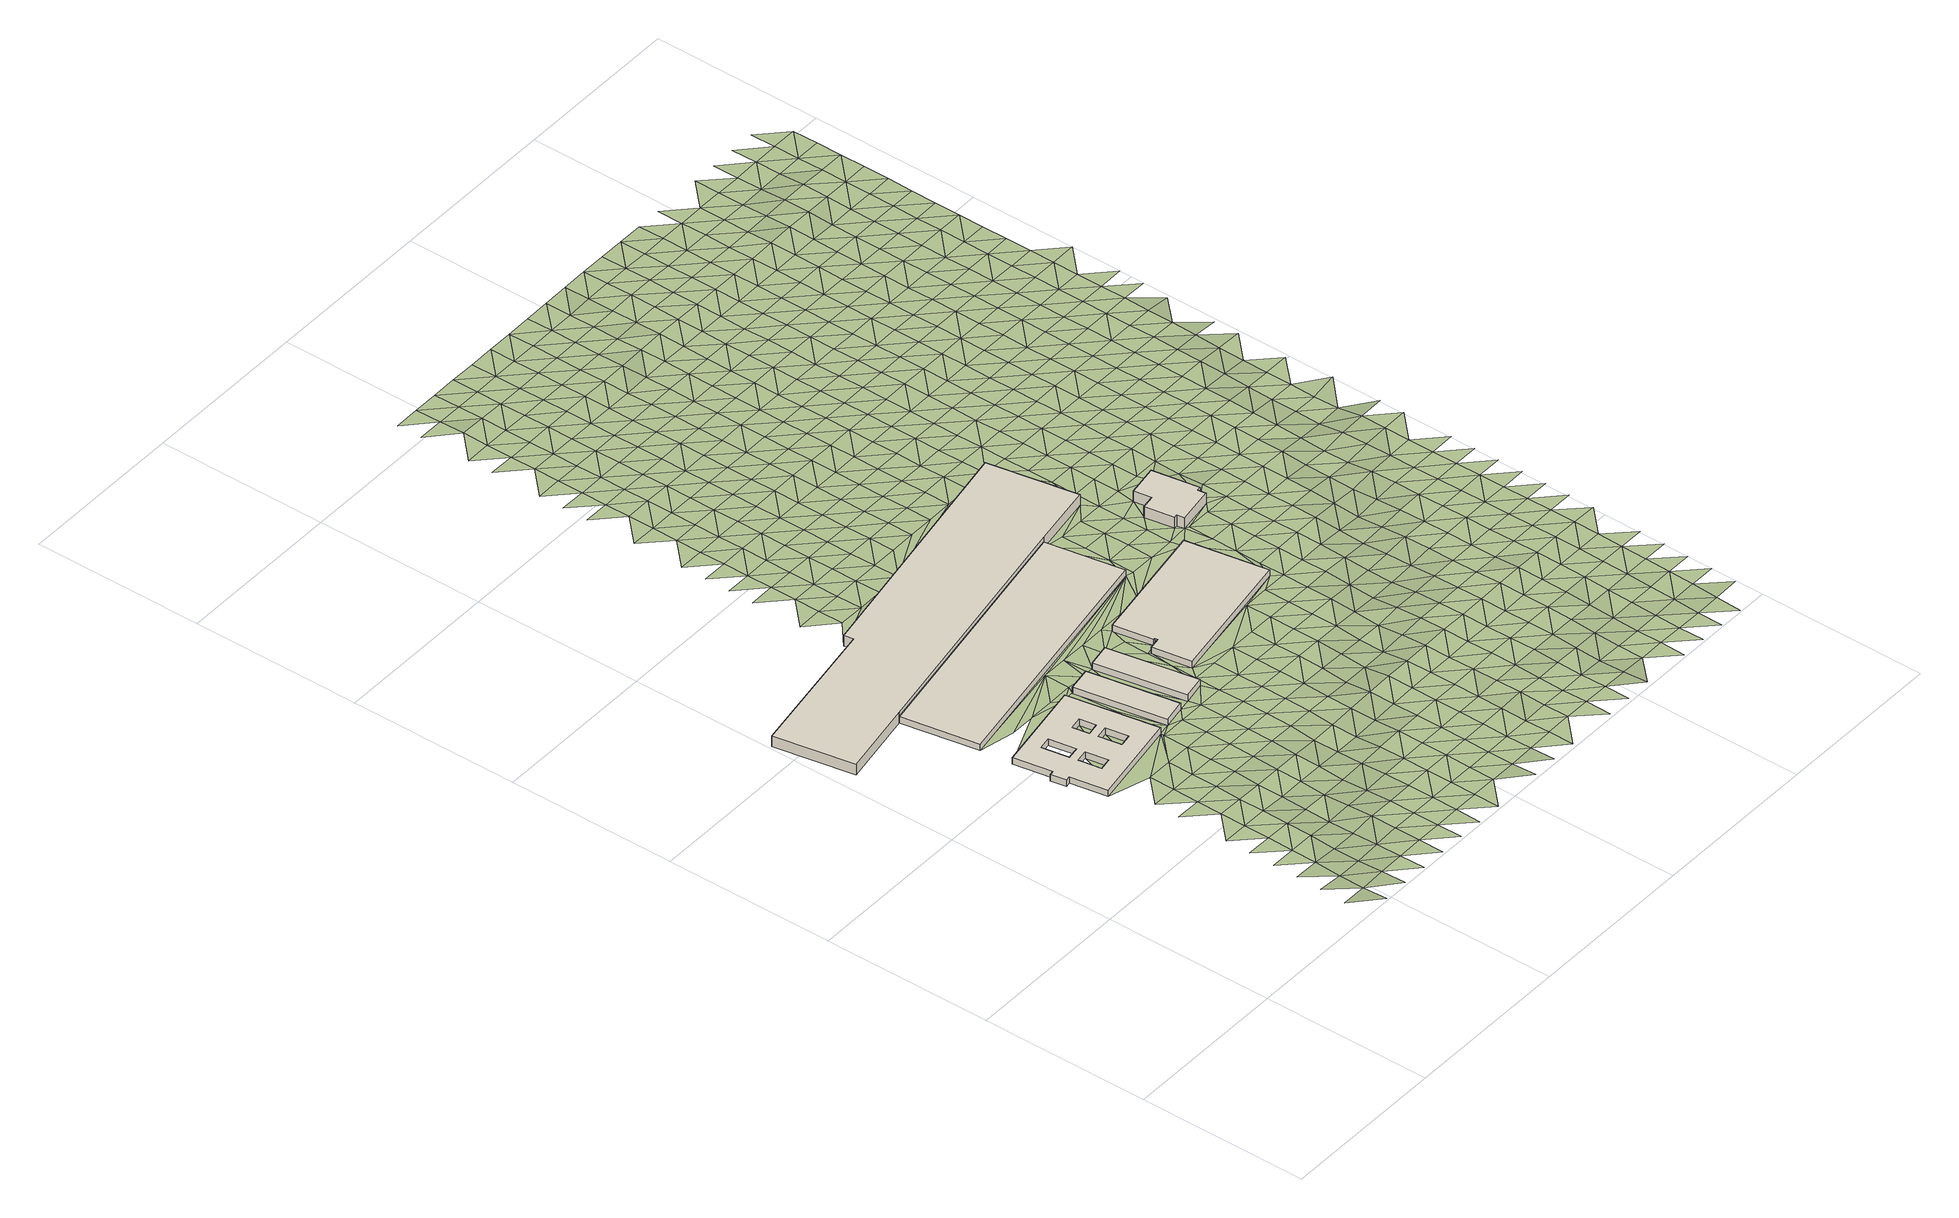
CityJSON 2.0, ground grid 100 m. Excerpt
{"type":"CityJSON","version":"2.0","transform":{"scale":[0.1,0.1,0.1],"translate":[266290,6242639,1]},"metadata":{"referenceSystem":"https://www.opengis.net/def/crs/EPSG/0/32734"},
"CityObjects":{
"building1":{"type":"Building","attributes":{"address":"Western Cape Metrorail - Infrastructure Building Western Cape Metrorail 7295 Cape Town","building":"office","building:levels":1,"building_height":4.1,"plus_code":"4FRW3FCF+946","ground_height":4.23,"roof_height":8.33},"geometry":[{"type":"Solid","lod":"1","boundaries":[[[[0,1,2,3]],[[1,4,5,2]],[[4,6,7,5]],[[6,8,9,7]],[[8,10,11,9]],[[10,12,13,11]],[[12,14,15,13]],[[14,0,3,15]],[[16,17,18,19]],[[17,20,21,18]],[[20,22,23,21]],[[22,16,19,23]],[[24,25,26,27]],[[25,28,29,26]],[[28,30,31,29]],[[30,24,27,31]],[[32,33,34,35]],[[33,36,37,34]],[[36,38,39,37]],[[38,32,35,39]],[[40,41,42,43]],[[41,44,45,42]],[[44,46,47,45]],[[46,40,43,47]],[[3,2,5,7,9,11,13,15],[19,18,21,23],[27,26,29,31],[35,34,37,39],[43,42,45,47]],[[14,12,10,8,6,4,1,0],[22,20,17,16],[30,28,25,24],[38,36,33,32],[46,44,41,40]]]]}]},
"building2":{"type":"Building","attributes":{"building":"office","building:levels":1,"building_height":4.1,"plus_code":"4FRW3FCF+97J","ground_height":4.26,"roof_height":8.36},"geometry":[{"type":"Solid","lod":"1","boundaries":[[[[48,49,50,51]],[[49,52,53,50]],[[52,54,55,53]],[[54,48,51,55]],[[51,50,53,55]],[[54,52,49,48]]]]}]},
"building3":{"type":"Building","attributes":{"building":"industrial","building:levels":1,"building_height":4.1,"plus_code":"4FRW3FCF+J6Q","ground_height":4.34,"roof_height":8.44},"geometry":[{"type":"Solid","lod":"1","boundaries":[[[[56,57,58,59]],[[57,60,61,58]],[[60,62,63,61]],[[62,56,59,63]],[[59,58,61,63]],[[62,60,57,56]]]]}]},
"building4":{"type":"Building","attributes":{"building":"industrial","building:levels":2,"building_height":6.9,"plus_code":"4FRW3FCF+R7P","ground_height":4.28,"roof_height":11.18},"geometry":[{"type":"Solid","lod":"1","boundaries":[[[[56,62,64,65]],[[62,66,67,64]],[[66,68,69,67]],[[68,70,71,69]],[[70,72,73,71]],[[72,74,75,73]],[[74,76,77,75]],[[76,56,65,77]],[[65,64,67,69,71,73,75,77]],[[76,74,72,70,68,66,62,56]]]]}]},
"building5":{"type":"Building","attributes":{"building":"office","building:levels":1,"building_height":4.1,"plus_code":"4FRW3FCF+98X","ground_height":4.14,"roof_height":8.24},"geometry":[{"type":"Solid","lod":"1","boundaries":[[[[78,79,80,81]],[[79,82,83,80]],[[82,84,85,83]],[[84,78,81,85]],[[81,80,83,85]],[[84,82,79,78]]]]}]},
"building6":{"type":"Building","attributes":{"building":"industrial","building:levels":1,"building_height":4.1,"plus_code":"4FRW3FCF+FHH","ground_height":4.14,"roof_height":8.24},"geometry":[{"type":"Solid","lod":"1","boundaries":[[[[86,87,88,89]],[[87,90,91,88]],[[90,92,93,91]],[[92,94,95,93]],[[94,96,97,95]],[[96,98,99,97]],[[98,100,101,99]],[[100,86,89,101]],[[89,88,91,93,95,97,99,101]],[[100,98,96,94,92,90,87,86]]]]}]},
"building7":{"type":"Building","attributes":{"building":"industrial","building:levels":2,"building_height":6.9,"plus_code":"4FRW3FCF+JRW","ground_height":4.37,"roof_height":11.27},"geometry":[{"type":"Solid","lod":"1","boundaries":[[[[102,103,104,105]],[[103,106,107,104]],[[106,108,109,107]],[[108,110,111,109]],[[110,112,113,111]],[[112,114,115,113]],[[114,116,117,115]],[[116,118,119,117]],[[118,120,121,119]],[[120,102,105,121]],[[105,104,107,109,111,113,115,117,119,121]],[[120,118,116,114,112,110,108,106,103,102]]]]}]},
"terrain1":{"type":"TINRelief","geometry":[{"type":"CompositeSurface","lod":"1","boundaries":[[[122,123,124]],[[123,125,126]],[[125,127,128]],[[125,123,129]],[[127,130,131]],[[123,132,129]],[[127,125,133]],[[130,134,135]],[[129,133,125]],[[134,136,137]],[[127,138,130]],[[127,133,139]],[[137,136,140]],[[127,139,138]],[[134,130,141]],[[133,129,142]],[[142,129,143]],[[136,134,141]],[[144,140,145]],[[130,138,141]],[[139,133,146]],[[146,133,142]],[[147,145,148]],[[140,136,149]],[[138,139,150]],[[141,151,136]],[[152,147,148]],[[150,139,146]],[[140,149,145]],[[136,151,149]],[[141,138,153]],[[146,142,154]],[[153,138,150]],[[155,148,145]],[[142,156,154]],[[157,158,159]],[[160,151,141]],[[155,145,149]],[[153,160,141]],[[150,146,161]],[[154,162,146]],[[152,148,163]],[[148,155,164]],[[165,10,152]],[[166,149,151]],[[161,153,150]],[[160,167,151]],[[161,146,162]],[[163,148,164]],[[149,166,155]],[[151,167,166]],[[160,153,168]],[[162,154,169]],[[153,161,170]],[[155,171,164]],[[172,169,154]],[[167,160,168]],[[155,166,171]],[[153,170,168]],[[162,173,161]],[[174,175,176]],[[163,165,152]],[[177,178,179]],[[169,173,162]],[[180,163,164]],[[32,181,36]],[[171,182,164]],[[166,167,183]],[[170,161,184]],[[168,185,167]],[[186,187,188]],[[32,36,33]],[[180,164,182]],[[173,184,161]],[[28,186,188]],[[166,183,171]],[[167,185,183]],[[170,189,168]],[[173,169,190]],[[191,163,180]],[[184,189,170]],[[182,171,192]],[[169,193,190]],[[165,163,191]],[[174,178,177]],[[185,168,194]],[[192,171,183]],[[184,173,195]],[[189,194,168]],[[182,196,180]],[[190,195,173]],[[176,197,174]],[[196,182,192]],[[198,183,185]],[[199,189,184]],[[194,200,185]],[[180,201,191]],[[199,184,195]],[[165,191,52]],[[183,198,192]],[[201,180,196]],[[185,200,198]],[[165,202,176]],[[165,52,202]],[[178,174,197]],[[194,189,203]],[[195,190,204]],[[205,176,202]],[[189,199,206]],[[202,52,205]],[[207,52,191]],[[196,192,208]],[[191,201,207]],[[209,204,190]],[[197,176,210]],[[200,194,203]],[[192,198,208]],[[189,206,203]],[[211,176,205]],[[205,52,211]],[[212,201,196]],[[199,195,213]],[[204,214,195]],[[176,211,210]],[[178,197,210]],[[208,212,196]],[[54,52,207]],[[198,200,215]],[[206,199,213]],[[203,216,200]],[[213,195,214]],[[201,217,207]],[[198,215,208]],[[204,209,218]],[[212,217,201]],[[200,216,215]],[[206,219,203]],[[210,211,220]],[[214,204,218]],[[221,222,223]],[[213,219,206]],[[207,224,54]],[[208,225,212]],[[226,227,221]],[[178,210,220]],[[217,224,207]],[[216,203,228]],[[223,222,229]],[[225,208,215]],[[219,228,203]],[[220,54,230]],[[231,230,54]],[[217,212,232]],[[213,214,233]],[[224,231,54]],[[218,234,214]],[[212,225,232]],[[178,220,235]],[[178,60,179]],[[236,220,230]],[[222,221,227]],[[215,216,237]],[[219,213,233]],[[238,239,229]],[[228,240,216]],[[233,214,234]],[[241,230,231]],[[224,217,242]],[[236,230,241]],[[227,226,243]],[[236,235,220]],[[225,215,237]],[[232,242,217]],[[216,240,237]],[[244,229,222]],[[231,224,82]],[[238,245,246]],[[235,236,241]],[[228,219,247]],[[248,234,218]],[[222,227,244]],[[233,249,219]],[[250,232,225]],[[224,242,251]],[[252,248,218]],[[253,238,229]],[[240,228,247]],[[224,251,82]],[[254,255,245]],[[237,250,225]],[[219,249,247]],[[233,234,256]],[[253,229,244]],[[257,235,241]],[[242,232,258]],[[248,256,234]],[[243,226,259]],[[260,245,238]],[[261,254,262]],[[250,258,232]],[[263,237,240]],[[264,249,233]],[[253,260,238]],[[247,265,240]],[[82,251,266]],[[257,241,267]],[[244,227,268]],[[269,251,242]],[[261,262,270]],[[256,264,233]],[[237,263,250]],[[258,269,242]],[[263,240,265]],[[82,266,271]],[[267,82,271]],[[254,245,272]],[[268,253,244]],[[247,249,273]],[[260,274,245]],[[268,227,243]],[[275,266,251]],[[256,248,276]],[[264,273,249]],[[262,254,272]],[[258,250,277]],[[266,96,271]],[[270,278,279]],[[272,245,274]],[[269,275,251]],[[248,280,276]],[[281,267,271]],[[282,265,247]],[[250,263,277]],[[260,253,283]],[[264,256,284]],[[285,279,278]],[[253,268,286]],[[273,282,247]],[[96,287,271]],[[257,267,288]],[[96,266,289]],[[287,281,271]],[[267,281,290]],[[262,291,270]],[[269,258,292]],[[178,235,60]],[[275,289,266]],[[276,284,256]],[[274,260,283]],[[272,291,262]],[[253,286,283]],[[277,292,258]],[[243,259,268]],[[263,265,293]],[[294,273,264]],[[267,290,295]],[[282,296,265]],[[287,297,281]],[[278,270,298]],[[299,275,269]],[[300,285,301]],[[288,267,295]],[[281,297,290]],[[294,264,284]],[[263,293,277]],[[291,298,270]],[[299,269,292]],[[265,296,293]],[[287,302,297]],[[272,274,303]],[[286,268,304]],[[283,305,274]],[[295,290,297]],[[297,302,306]],[[282,273,307]],[[284,276,308]],[[301,309,310]],[[311,96,289]],[[304,268,259]],[[273,294,312]],[[235,257,60]],[[285,278,313]],[[291,272,303]],[[289,275,311]],[[292,277,314]],[[298,315,278]],[[303,274,305]],[[275,299,316]],[[317,308,276]],[[286,318,283]],[[296,282,307]],[[293,314,277]],[[273,312,307]],[[285,313,301]],[[319,309,320]],[[313,278,315]],[[318,286,304]],[[275,316,311]],[[294,284,321]],[[295,322,288]],[[308,323,284]],[[298,291,324]],[[305,283,325]],[[299,292,326]],[[319,320,327]],[[303,328,291]],[[314,329,292]],[[309,301,330]],[[331,293,296]],[[312,294,321]],[[325,283,318]],[[307,332,296]],[[321,284,323]],[[315,298,324]],[[333,304,259]],[[316,299,326]],[[330,301,313]],[[291,328,324]],[[326,292,329]],[[288,60,257]],[[305,334,303]],[[308,317,335]],[[296,332,331]],[[259,226,336]],[[309,337,320]],[[314,293,338]],[[312,339,307]],[[340,327,341]],[[334,305,325]],[[318,304,342]],[[316,343,311]],[[323,308,335]],[[337,309,330]],[[321,339,312]],[[344,313,315]],[[328,303,345]],[[346,322,295]],[[329,314,338]],[[96,311,347]],[[324,348,315]],[[326,343,316]],[[293,331,338]],[[320,349,327]],[[318,342,325]],[[332,307,350]],[[341,351,352]],[[345,303,334]],[[304,333,342]],[[313,344,330]],[[349,320,337]],[[344,315,348]],[[339,350,307]],[[259,353,333]],[[328,354,324]],[[321,323,355]],[[60,288,322]],[[356,352,351]],[[343,357,311]],[[335,358,323]],[[327,359,341]],[[334,325,360]],[[326,329,361]],[[345,354,328]],[[338,362,329]],[[330,363,337]],[[364,331,332]],[[339,321,355]],[[349,359,327]],[[325,342,360]],[[350,365,332]],[[355,323,358]],[[348,324,366]],[[343,326,361]],[[330,344,363]],[[361,329,362]],[[351,341,367]],[[345,334,368]],[[331,364,338]],[[369,356,370]],[[354,366,324]],[[332,365,364]],[[333,353,342]],[[359,367,341]],[[360,368,334]],[[347,311,357]],[[349,337,371]],[[348,372,344]],[[350,339,373]],[[374,358,335]],[[363,375,337]],[[353,259,376]],[[355,377,339]],[[346,60,322]],[[357,343,378]],[[379,362,338]],[[380,381,370]],[[366,372,348]],[[361,382,343]],[[374,335,383]],[[356,351,384]],[[359,349,371]],[[354,345,385]],[[342,386,360]],[[365,350,373]],[[367,387,351]],[[371,337,375]],[[345,368,388]],[[364,379,338]],[[339,377,373]],[[344,389,363]],[[358,390,355]],[[386,342,353]],[[343,382,378]],[[356,384,370]],[[354,385,366]],[[362,391,361]],[[384,351,387]],[[372,389,344]],[[345,388,385]],[[374,390,358]],[[347,392,96]],[[368,360,393]],[[394,346,295]],[[379,391,362]],[[367,359,395]],[[375,363,396]],[[364,365,397]],[[398,377,355]],[[371,399,359]],[[393,360,386]],[[347,357,378]],[[373,400,365]],[[401,380,370]],[[372,366,402]],[[259,403,376]],[[404,382,361]],[[389,396,363]],[[390,398,355]],[[387,367,395]],[[368,405,388]],[[397,379,364]],[[401,370,384]],[[359,399,395]],[[366,385,402]],[[391,404,361]],[[365,400,397]],[[406,60,346]],[[375,407,371]],[[353,376,386]],[[373,377,408]],[[368,393,405]],[[389,372,409]],[[378,382,410]],[[390,374,411]],[[396,407,375]],[[398,408,377]],[[380,401,412]],[[402,409,372]],[[404,410,382]],[[374,413,411]],[[414,384,387]],[[399,371,415]],[[388,416,385]],[[393,386,417]],[[391,379,418]],[[419,400,373]],[[395,420,387]],[[405,421,388]],[[379,397,422]],[[423,406,346]],[[424,347,378]],[[398,390,425]],[[407,415,371]],[[376,417,386]],[[408,419,373]],[[259,426,403]],[[406,427,60]],[[384,414,401]],[[396,389,428]],[[385,416,402]],[[404,391,418]],[[60,427,429]],[[414,387,420]],[[389,409,430]],[[388,421,416]],[[410,424,378]],[[379,422,418]],[[411,425,390]],[[399,431,395]],[[405,393,432]],[[396,428,407]],[[397,400,433]],[[434,408,398]],[[415,431,399]],[[389,430,428]],[[417,432,393]],[[419,435,400]],[[401,436,412]],[[409,402,437]],[[427,438,429]],[[424,439,347]],[[434,398,425]],[[420,395,440]],[[441,421,405]],[[427,406,423]],[[410,404,442]],[[422,397,433]],[[401,414,436]],[[437,402,416]],[[418,443,404]],[[400,435,433]],[[415,407,444]],[[403,417,376]],[[429,438,445]],[[431,440,395]],[[346,394,423]],[[432,441,405]],[[430,409,446]],[[410,442,424]],[[419,408,447]],[[448,425,411]],[[407,428,444]],[[404,443,442]],[[408,434,449]],[[259,336,426]],[[420,450,414]],[[347,439,392]],[[422,451,418]],[[436,452,412]],[[446,409,437]],[[453,448,411]],[[431,415,454]],[[416,421,455]],[[417,456,432]],[[438,427,457]],[[435,419,447]],[[420,440,450]],[[441,458,421]],[[423,459,427]],[[433,451,422]],[[408,449,447]],[[430,460,428]],[[439,424,461]],[[444,454,415]],[[456,417,403]],[[414,462,436]],[[416,455,437]],[[445,438,457]],[[443,418,463]],[[434,425,464]],[[460,430,446]],[[421,458,455]],[[427,459,457]],[[424,442,461]],[[448,465,425]],[[441,432,466]],[[462,414,450]],[[451,463,418]],[[440,431,467]],[[428,468,444]],[[469,433,435]],[[449,434,464]],[[429,445,470]],[[431,454,471]],[[432,456,466]],[[447,472,435]],[[464,425,465]],[[452,436,473]],[[446,437,474]],[[468,428,460]],[[475,439,461]],[[439,475,392]],[[440,467,450]],[[458,441,476]],[[477,459,423]],[[478,442,443]],[[433,469,451]],[[448,453,479]],[[473,436,462]],[[431,471,467]],[[437,455,474]],[[457,480,445]],[[463,481,443]],[[435,472,469]],[[454,444,482]],[[449,483,447]],[[466,476,441]],[[456,403,484]],[[442,478,461]],[[465,448,479]],[[477,423,394]],[[482,444,468]],[[443,481,478]],[[464,483,449]],[[462,450,485]],[[486,460,446]],[[457,459,487]],[[463,451,488]],[[489,452,473]],[[474,490,446]],[[454,491,471]],[[392,475,492]],[[455,458,493]],[[456,484,466]],[[472,447,494]],[[470,445,480]],[[450,467,485]],[[458,476,495]],[[403,426,484]],[[477,487,459]],[[451,469,488]],[[460,486,468]],[[475,461,496]],[[454,482,491]],[[486,446,490]],[[483,494,447]],[[392,497,394]],[[473,462,498]],[[392,492,497]],[[455,493,474]],[[499,480,457]],[[481,463,500]],[[464,465,501]],[[458,495,493]],[[496,461,478]],[[479,502,465]],[[476,466,503]],[[485,498,462]],[[487,499,457]],[[488,500,463]],[[471,504,467]],[[482,468,505]],[[469,472,506]],[[483,464,501]],[[491,507,471]],[[503,466,484]],[[494,508,472]],[[501,465,502]],[[477,394,509]],[[490,474,510]],[[492,475,511]],[[512,478,481]],[[477,513,487]],[[514,394,497]],[[486,505,468]],[[475,496,515]],[[516,489,473]],[[467,504,485]],[[495,476,517]],[[469,506,488]],[[473,498,518]],[[471,507,504]],[[510,474,493]],[[499,519,480]],[[481,500,512]],[[472,508,506]],[[480,519,470]],[[509,394,514]],[[491,482,520]],[[511,497,492]],[[509,513,477]],[[484,426,336]],[[517,476,503]],[[475,515,511]],[[499,487,521]],[[490,522,486]],[[494,483,523]],[[524,502,479]],[[473,518,516]],[[505,520,482]],[[513,521,487]],[[501,525,483]],[[498,485,526]],[[496,478,527]],[[500,488,528]],[[522,490,510]],[[478,512,529]],[[530,524,479]],[[531,507,491]],[[493,495,532]],[[503,484,533]],[[508,494,523]],[[534,513,509]],[[514,535,509]],[[526,485,504]],[[495,517,536]],[[528,488,506]],[[483,525,523]],[[486,537,505]],[[514,497,538]],[[527,515,496]],[[501,502,539]],[[519,540,470]],[[520,531,491]],[[497,511,541]],[[478,529,527]],[[484,336,533]],[[518,498,542]],[[519,499,102]],[[493,532,510]],[[521,102,499]],[[500,543,512]],[[486,522,537]],[[495,536,532]],[[524,539,502]],[[336,470,544]],[[535,514,538]],[[544,470,540]],[[542,498,526]],[[497,541,538]],[[543,500,528]],[[504,507,545]],[[546,520,505]],[[517,503,547]],[[548,506,508]],[[549,525,501]],[[531,550,507]],[[533,551,503]],[[523,552,508]],[[102,521,103]],[[522,510,553]],[[511,515,554]],[[529,512,555]],[[546,505,537]],[[515,527,556]],[[539,549,501]],[[509,535,557]],[[516,518,558]],[[504,545,526]],[[547,536,517]],[[519,559,540]],[[506,548,528]],[[518,542,560]],[[519,102,561]],[[507,550,545]],[[510,532,553]],[[503,551,547]],[[555,512,543]],[[508,552,548]],[[544,562,336]],[[541,511,554]],[[523,525,563]],[[538,564,535]],[[554,515,556]],[[531,520,565]],[[522,566,537]],[[529,567,527]],[[539,524,568]],[[569,533,336]],[[518,560,558]],[[520,546,570]],[[519,561,559]],[[549,563,525]],[[571,336,562]],[[542,526,572]],[[573,532,536]],[[544,540,574]],[[543,528,575]],[[566,522,553]],[[567,529,555]],[[524,576,568]],[[557,535,564]],[[550,531,565]],[[569,551,533]],[[577,538,541]],[[578,552,523]],[[526,545,572]],[[520,570,565]],[[536,547,573]],[[528,548,575]],[[571,569,336]],[[562,544,574]],[[579,556,527]],[[549,539,580]],[[540,559,574]],[[577,541,554]],[[563,578,523]],[[542,581,560]],[[546,537,582]],[[532,583,553]],[[555,543,584]],[[566,585,537]],[[527,567,579]],[[568,580,539]],[[120,561,102]],[[547,551,586]],[[564,538,587]],[[581,542,572]],[[583,532,573]],[[575,584,543]],[[550,588,545]],[[570,546,582]],[[562,589,571]],[[548,552,590]],[[565,591,550]],[[582,537,585]],[[586,551,569]],[[587,538,577]],[[578,592,552]],[[558,560,593]],[[594,566,553]],[[595,554,556]],[[549,596,563]],[[589,562,574]],[[556,579,597]],[[549,580,598]],[[545,588,572]],[[547,599,573]],[[561,600,559]],[[567,555,601]],[[548,590,575]],[[581,593,560]],[[550,591,588]],[[594,553,583]],[[602,557,564]],[[555,584,603]],[[552,592,590]],[[604,605,557]],[[570,606,565]],[[607,569,571]],[[554,595,577]],[[120,608,561]],[[599,547,586]],[[602,564,587]],[[595,556,597]],[[549,598,596]],[[585,566,609]],[[559,600,574]],[[567,601,579]],[[578,563,610]],[[580,568,611]],[[582,606,570]],[[571,589,607]],[[561,608,600]],[[557,602,604]],[[555,603,601]],[[612,581,572]],[[613,583,573]],[[584,575,614]],[[593,615,558]],[[566,594,609]],[[611,568,616]],[[591,565,617]],[[587,577,618]],[[592,578,610]],[[612,572,588]],[[613,573,599]],[[614,575,590]],[[563,596,610]],[[586,569,619]],[[620,589,574]],[[579,621,597]],[[580,622,598]],[[606,617,565]],[[569,607,623]],[[577,595,618]],[[602,624,604]],[[604,625,120]],[[593,581,626]],[[582,585,627]],[[628,594,583]],[[584,629,603]],[[609,630,585]],[[620,574,600]],[[579,601,621]],[[622,580,611]],[[599,586,619]],[[602,587,631]],[[581,612,626]],[[613,628,583]],[[569,623,619]],[[624,625,604]],[[629,584,614]],[[608,120,632]],[[588,591,633]],[[606,582,627]],[[634,590,592]],[[596,598,635]],[[617,636,591]],[[627,585,630]],[[618,631,587]],[[610,637,592]],[[609,594,638]],[[607,589,639]],[[595,597,640]],[[603,641,601]],[[589,620,642]],[[621,643,597]],[[635,598,622]],[[644,615,593]],[[588,633,612]],[[599,645,613]],[[646,600,608]],[[624,602,647]],[[590,634,614]],[[632,120,625]],[[626,648,593]],[[591,636,633]],[[638,594,628]],[[641,603,629]],[[592,637,634]],[[623,607,639]],[[595,640,618]],[[610,596,649]],[[645,599,619]],[[639,589,642]],[[647,602,631]],[[640,597,643]],[[617,606,650]],[[651,630,609]],[[600,646,620]],[[601,652,621]],[[611,653,622]],[[593,648,644]],[[627,654,606]],[[608,632,646]],[[649,596,635]],[[626,612,655]],[[625,624,656]],[[614,657,629]],[[651,609,638]],[[641,652,601]],[[611,658,653]],[[636,617,650]],[[628,613,659]],[[623,660,619]],[[631,618,661]],[[662,637,610]],[[655,612,633]],[[606,654,650]],[[645,663,613]],[[624,647,656]],[[614,634,657]],[[627,630,664]],[[620,665,642]],[[643,621,666]],[[660,623,639]],[[640,661,618]],[[649,662,610]],[[667,648,626]],[[628,659,638]],[[625,668,632]],[[635,622,669]],[[664,630,651]],[[613,663,659]],[[620,646,665]],[[652,666,621]],[[653,670,622]],[[671,645,619]],[[641,629,672]],[[655,667,626]],[[668,625,656]],[[657,673,629]],[[636,674,633]],[[675,654,627]],[[639,642,676]],[[647,631,677]],[[634,637,678]],[[669,649,635]],[[650,679,636]],[[671,619,660]],[[661,680,631]],[[662,681,637]],[[669,622,670]],[[651,638,682]],[[683,640,643]],[[652,641,672]],[[675,627,664]],[[665,676,642]],[[666,684,643]],[[672,629,673]],[[644,648,685]],[[674,655,633]],[[663,645,686]],[[687,646,632]],[[647,677,656]],[[634,678,657]],[[667,688,648]],[[636,679,674]],[[638,659,682]],[[668,689,632]],[[677,631,680]],[[637,681,678]],[[650,654,690]],[[691,660,639]],[[645,671,686]],[[683,643,684]],[[664,651,692]],[[646,687,665]],[[661,640,693]],[[662,649,694]],[[670,653,695]],[[648,688,685]],[[690,654,675]],[[639,676,691]],[[632,689,687]],[[649,669,696]],[[697,668,656]],[[666,652,698]],[[673,657,699]],[[682,692,651]],[[672,700,652]],[[667,655,701]],[[702,679,650]],[[663,703,659]],[[704,671,660]],[[680,661,693]],[[681,662,694]],[[655,674,705]],[[686,706,663]],[[697,656,677]],[[640,683,693]],[[699,657,678]],[[649,696,694]],[[676,665,707]],[[684,666,698]],[[670,708,669]],[[702,650,690]],[[691,704,660]],[[652,700,698]],[[688,667,701]],[[675,664,709]],[[659,703,682]],[[689,668,710]],[[673,711,672]],[[655,705,701]],[[664,692,712]],[[663,706,703]],[[707,665,687]],[[686,671,713]],[[668,697,710]],[[711,673,699]],[[679,714,674]],[[675,709,690]],[[676,715,691]],[[677,680,716]],[[717,678,681]],[[696,669,718]],[[719,679,702]],[[664,712,709]],[[704,713,671]],[[693,720,680]],[[694,721,681]],[[692,682,722]],[[689,723,687]],[[724,683,684]],[[700,672,725]],[[676,707,715]],[[698,726,684]],[[685,688,727]],[[705,674,714]],[[728,706,686]],[[697,677,716]],[[678,717,699]],[[701,729,688]],[[679,719,714]],[[722,682,703]],[[689,710,723]],[[716,680,720]],[[725,672,711]],[[681,721,717]],[[702,690,730]],[[683,724,693]],[[696,731,694]],[[713,728,686]],[[724,684,726]],[[712,692,732]],[[704,691,733]],[[687,734,707]],[[700,735,698]],[[688,729,727]],[[690,709,730]],[[715,736,691]],[[705,737,701]],[[711,699,738]],[[732,692,722]],[[687,723,734]],[[735,700,725]],[[719,702,739]],[[703,706,740]],[[704,733,713]],[[741,710,697]],[[742,720,693]],[[721,694,743]],[[714,737,705]],[[728,744,706]],[[691,736,733]],[[716,745,697]],[[699,717,738]],[[712,746,709]],[[715,707,747]],[[726,698,748]],[[730,739,702]],[[724,742,693]],[[729,701,749]],[[703,740,722]],[[725,711,750]],[[746,712,732]],[[706,744,740]],[[747,707,734]],[[697,745,741]],[[748,698,735]],[[728,713,751]],[[723,710,752]],[[720,753,716]],[[737,749,701]],[[738,750,711]],[[714,719,754]],[[709,755,730]],[[756,736,715]],[[726,757,724]],[[717,721,758]],[[719,739,759]],[[713,733,751]],[[742,753,720]],[[729,760,727]],[[732,722,761]],[[734,723,752]],[[755,709,746]],[[747,756,715]],[[752,710,741]],[[757,726,748]],[[714,754,737]],[[744,728,762]],[[763,745,716]],[[735,725,764]],[[717,758,738]],[[749,760,729]],[[719,759,754]],[[722,740,761]],[[725,750,765]],[[739,730,766]],[[767,742,724]],[[751,762,728]],[[753,763,716]],[[733,736,768]],[[734,769,747]],[[735,764,748]],[[766,730,755]],[[756,770,736]],[[767,724,757]],[[725,765,764]],[[749,737,771]],[[746,732,772]],[[741,745,773]],[[750,738,774]],[[760,775,727]],[[761,776,732]],[[769,734,752]],[[739,777,759]],[[778,740,744]],[[733,768,751]],[[742,779,753]],[[737,754,771]],[[744,762,780]],[[736,770,768]],[[763,773,745]],[[755,746,772]],[[756,747,781]],[[757,748,782]],[[739,766,777]],[[772,732,776]],[[742,767,779]],[[760,749,783]],[[740,778,761]],[[741,784,752]],[[765,750,785]],[[744,780,778]],[[747,769,781]],[[748,764,782]],[[762,751,786]],[[763,753,787]],[[771,783,749]],[[773,784,741]],[[759,788,754]],[[755,789,766]],[[770,756,790]],[[767,757,791]],[[777,792,759]],[[786,751,768]],[[753,779,787]],[[776,761,793]],[[794,769,752]],[[765,795,764]],[[772,789,755]],[[781,790,756]],[[782,791,757]],[[775,760,796]],[[754,788,771]],[[780,762,797]],[[773,763,798]],[[760,783,799]],[[759,792,788]],[[793,761,778]],[[784,794,752]],[[777,766,800]],[[801,768,770]],[[797,762,786]],[[787,798,763]],[[776,802,772]],[[781,769,803]],[[767,804,779]],[[764,805,782]],[[760,799,796]],[[800,766,789]],[[770,790,801]],[[767,791,806]],[[783,771,807]],[[780,808,778]],[[802,776,793]],[[794,803,769]],[[809,792,777]],[[786,768,810]],[[773,811,784]],[[779,804,787]],[[807,771,788]],[[808,780,797]],[[773,798,812]],[[767,806,804]],[[789,772,813]],[[814,790,781]],[[791,782,815]],[[800,809,777]],[[801,810,768]],[[799,783,816]],[[813,772,802]],[[803,814,781]],[[773,812,811]],[[793,778,817]],[[797,786,818]],[[794,784,819]],[[798,787,820]],[[816,783,807]],[[778,808,821]],[[788,792,822]],[[800,789,823]],[[801,790,824]],[[791,825,806]],[[809,826,792]],[[786,810,818]],[[820,787,804]],[[799,827,796]],[[802,793,817]],[[803,794,819]],[[823,789,813]],[[778,821,817]],[[814,824,790]],[[784,811,819]],[[788,822,807]],[[812,798,828]],[[827,799,816]],[[792,826,822]],[[808,797,829]],[[830,810,801]],[[818,831,797]],[[828,798,820]],[[809,800,832]],[[802,833,813]],[[804,806,834]],[[800,823,835]],[[824,830,801]],[[816,807,836]],[[821,808,829]],[[814,803,837]],[[811,812,838]],[[827,839,796]],[[833,802,817]],[[829,797,831]],[[819,840,803]],[[826,809,832]],[[818,810,841]],[[804,834,820]],[[807,822,836]],[[800,835,832]],[[838,812,828]],[[814,837,824]],[[830,841,810]],[[803,840,837]],[[823,813,842]],[[821,843,817]],[[819,811,844]],[[833,845,813]],[[846,827,816]],[[847,831,818]],[[828,820,848]],[[836,849,816]],[[843,821,829]],[[844,811,838]],[[826,850,822]],[[835,823,842]],[[830,824,851]],[[832,852,826]],[[813,845,842]],[[841,847,818]],[[827,846,839]],[[853,833,817]],[[854,840,819]],[[846,816,849]],[[824,837,851]],[[822,850,836]],[[829,831,855]],[[826,852,850]],[[853,817,843]],[[844,854,819]],[[835,856,832]],[[841,830,857]],[[838,828,858]],[[847,855,831]],[[845,833,859]],[[842,856,835]],[[851,857,830]],[[849,836,860]],[[861,843,829]],[[840,862,837]],[[858,844,838]],[[833,853,859]],[[854,863,840]],[[852,832,864]],[[860,836,850]],[[855,861,829]],[[847,841,865]],[[837,862,851]],[[856,864,832]],[[841,857,866]],[[840,863,862]],[[849,867,846]],[[842,845,868]],[[869,853,843]],[[859,870,845]],[[847,865,855]],[[854,844,871]],[[867,849,860]],[[861,869,843]],[[841,866,865]],[[850,852,872]],[[856,842,868]],[[857,851,873]],[[864,874,852]],[[845,870,868]],[[846,875,876]],[[859,853,877]],[[863,854,871]],[[873,851,862]],[[850,872,860]],[[861,855,878]],[[875,846,867]],[[852,874,872]],[[869,877,853]],[[866,857,879]],[[855,865,878]],[[864,856,880]],[[881,870,859]],[[868,882,856]],[[879,857,873]],[[867,860,883]],[[869,861,884]],[[862,863,885]],[[877,881,859]],[[874,864,880]],[[866,886,865]],[[860,872,883]],[[856,882,880]],[[878,884,861]],[[868,870,887]],[[862,885,873]],[[886,866,879]],[[875,867,888]],[[889,877,869]],[[881,887,870]],[[865,890,878]],[[883,888,867]],[[889,869,884]],[[874,891,872]],[[892,882,868]],[[879,873,893]],[[880,894,874]],[[886,890,865]],[[887,892,868]],[[872,891,883]],[[881,877,895]],[[884,878,896]],[[875,888,897]],[[874,894,891]],[[877,889,898]],[[880,882,899]],[[890,896,878]],[[887,881,895]],[[900,886,879]],[[875,897,901]],[[892,899,882]],[[877,898,895]],[[888,883,902]],[[903,894,880]],[[889,884,904]],[[886,900,890]],[[902,883,891]],[[896,905,884]],[[899,903,880]],[[888,906,897]],[[892,887,907]],[[898,889,904]],[[895,908,887]],[[905,904,884]],[[896,890,909]],[[906,888,902]],[[891,894,910]],[[892,907,899]],[[903,911,894]],[[887,908,907]],[[897,912,901]],[[898,913,895]],[[891,910,902]],[[905,896,914]],[[912,897,906]],[[894,911,910]],[[904,913,898]],[[903,899,915]],[[908,895,916]],[[899,907,915]],[[902,917,906]],[[913,916,895]],[[911,903,918]],[[919,904,905]],[[902,910,917]],[[915,918,903]],[[920,907,908]],[[904,919,913]],[[916,921,908]],[[912,906,922]],[[917,923,906]],[[924,910,911]],[[907,920,915]],[[911,918,925]],[[908,921,920]],[[926,912,922]],[[922,906,923]],[[910,924,917]],[[911,925,924]],[[918,915,927]],[[927,915,920]],[[923,917,928]],[[918,929,925]],[[928,917,924]],[[918,927,929]],[[923,930,922]],[[924,925,931]],[[930,923,928]],[[931,925,929]],[[932,922,933]],[[933,922,930]],[[928,924,934]],[[924,931,935]],[[930,928,934]],[[924,935,934]],[[936,933,930]],[[934,937,930]],[[933,936,938]],[[930,937,936]]]}]}
},
"vertices":[
[633,2112,32],[673,1886,32],[673,1886,73],[633,2112,73],[647,1882,32],[647,1882,73],[664,1791,32],[664,1791,73],[691,1796,32],[691,1796,73],[729,1578,32],[729,1578,73],[1274,1674,32],[1274,1674,73],[1179,2208,32],[1179,2208,73],[857,2060,32],[885,1902,32],[885,1902,73],[857,2060,73],[812,1890,32],[812,1890,73],[785,2048,32],[785,2048,73],[1003,2022,32],[1074,2035,32],[1074,2035,73],[1003,2022,73],[1091,1939,32],[1091,1939,73],[1020,1926,32],[1020,1926,73],[1101,1890,32],[1124,1758,32],[1124,1758,73],[1101,1890,73],[1052,1745,32],[1052,1745,73],[1029,1877,32],[1029,1877,73],[822,1841,32],[893,1853,32],[893,1853,73],[822,1841,73],[916,1723,32],[916,1723,73],[844,1710,32],[844,1710,73],
[1389,2239,33],[1250,2215,33],[1250,2215,74],[1389,2239,74],[1345,1687,33],[1345,1687,74],[1484,1712,33],[1484,1712,74],
[536,2751,33],[615,2301,33],[615,2301,74],[536,2751,74],[2131,2569,33],[2131,2569,74],[2051,3024,33],[2051,3024,74],
[2051,3024,102],[536,2751,102],[2425,3087,33],[2425,3087,102],[2329,3614,33],[2329,3614,102],[834,3339,33],[834,3339,102],[844,3283,33],[844,3283,102],[0,3139,33],[0,3139,102],[84,2671,33],[84,2671,102],
[1459,2254,31],[1557,1726,31],[1557,1726,72],[1459,2254,72],[1692,1751,31],[1692,1751,72],[1594,2279,31],[1594,2279,72],
[1754,2358,31],[1794,2125,31],[1794,2125,72],[1754,2358,72],[1801,2126,31],[1801,2126,72],[1804,2109,31],[1804,2109,72],[1738,2098,31],[1738,2098,72],[1777,1868,31],[1777,1868,72],[2576,2005,31],[2576,2005,72],[2493,2484,31],[2493,2484,72],
[2610,2896,34],[2627,2792,34],[2627,2792,103],[2610,2896,103],[2546,2779,34],[2546,2779,103],[2575,2606,34],[2575,2606,103],[2595,2609,34],[2595,2609,103],[2603,2564,34],[2603,2564,103],[2821,2600,34],[2821,2600,103],[2813,2647,34],[2813,2647,103],[2838,2651,34],[2838,2651,103],[2792,2926,34],[2792,2926,103],
[973,5,20],[973,155,11],[823,155,14],[973,305,12],[823,305,23],[973,455,22],[823,455,26],[1123,155,21],[973,605,25],[823,605,25],[1123,5,26],[1123,305,13],[973,755,26],[823,755,28],[973,905,28],[823,905,29],[1123,605,21],[1123,455,11],[973,1055,28],[1123,755,22],[1273,155,24],[1273,5,26],[823,1205,31],[973,1205,30],[1273,305,21],[823,1355,35],[973,1355,33],[1123,1055,26],[1273,455,15],[1123,905,26],[973,1505,33],[1273,605,12],[1424,155,28],[1123,1205,30],[1424,5,28],[893,1853,33],[844,1710,33],[916,1723,33],[1273,755,15],[1424,455,28],[1424,305,28],[1123,1505,33],[1123,1355,32],[1274,1674,33],[1273,1055,20],[1273,905,20],[1424,755,10],[1574,155,28],[1424,605,20],[1273,1205,30],[1574,5,28],[1574,305,28],[973,2255,34],[633,2112,34],[1179,2208,34],[823,2255,34],[1273,2405,34],[615,2301,34],[1273,1505,33],[1029,1877,33],[1273,1355,32],[1424,1055,21],[1574,455,28],[1424,905,21],[1074,2035,33],[1003,2022,33],[1020,1926,33],[1574,605,20],[1724,155,27],[1273,1655,33],[1424,1205,30],[1724,5,26],[1574,755,10],[1724,305,29],[1424,1355,32],[1123,2255,34],[1574,1055,21],[1724,455,29],[1574,905,21],[1424,1505,33],[1273,1805,33],[1724,755,17],[1874,155,26],[1273,1955,33],[1724,605,28],[1424,1655,33],[1574,1205,30],[1874,5,27],[1273,2255,34],[1250,2215,34],[1574,1355,32],[1874,455,30],[1874,305,28],[1724,1055,14],[1724,905,14],[1574,1505,33],[2024,155,25],[1874,605,30],[1389,2239,34],[973,3455,31],[973,3605,29],[823,3605,29],[1574,1655,33],[1724,1205,31],[834,3339,35],[1123,3455,32],[1874,755,28],[973,3755,29],[1424,2105,34],[1557,1726,33],[1724,1355,32],[2024,455,31],[2024,305,28],[1424,2405,34],[1424,2255,34],[1874,1055,15],[973,3905,30],[823,3905,30],[1874,905,15],[1459,2254,34],[1724,1505,33],[1273,3455,35],[1123,3605,29],[973,4055,30],[823,4055,29],[2024,755,33],[2175,155,29],[2024,605,32],[1874,1205,29],[1724,1655,32],[2175,5,38],[1123,3755,29],[973,4205,30],[823,4205,29],[2175,305,29],[1574,2405,34],[1874,1355,31],[1424,3455,35],[1123,3905,30],[823,4355,28],[973,4355,28],[2024,1055,24],[2175,455,32],[2024,905,24],[1724,1805,31],[1594,2279,34],[1273,3605,31],[1874,1505,33],[973,4505,28],[1724,1955,32],[1123,4205,30],[2175,605,33],[1123,4055,30],[1874,1655,32],[2325,155,34],[2024,1205,23],[973,4655,28],[823,4655,28],[2325,5,39],[1724,2105,33],[2175,755,35],[1273,3905,30],[2325,305,29],[973,4805,28],[1273,3755,31],[1738,2098,33],[1724,2405,34],[1874,1805,32],[1724,2255,34],[1123,4355,29],[2024,1355,30],[2175,1055,32],[2325,455,33],[1754,2358,34],[2175,905,32],[1794,2125,33],[1123,4505,28],[2024,1505,33],[823,4955,26],[973,4955,26],[1804,2109,33],[1273,4205,31],[1424,3605,31],[1273,4055,31],[1801,2126,33],[2325,755,36],[2475,155,38],[973,5105,26],[823,5105,26],[2024,1805,32],[2325,605,34],[1123,4805,29],[2175,1205,17],[1123,4655,29],[2024,1655,33],[2475,5,38],[1424,3755,31],[823,5255,26],[973,5255,26],[2475,455,37],[1874,2405,34],[2475,305,33],[1273,4505,29],[1424,3905,30],[2175,1505,33],[973,5405,26],[1273,4355,30],[2175,1355,29],[1123,4955,27],[2325,1055,36],[2325,905,36],[1574,3605,32],[1424,4055,31],[2625,155,40],[2329,3614,35],[1123,5105,27],[2325,1205,14],[2475,605,37],[823,5555,25],[973,5555,25],[1574,3755,32],[2175,1655,32],[1273,4805,29],[1424,4205,31],[2024,2405,34],[2325,1955,32],[1273,4655,29],[1123,5255,26],[2475,755,37],[973,5705,26],[823,5705,25],[1724,3605,33],[1424,4355,30],[2625,455,44],[973,5855,29],[2175,1805,34],[2625,305,38],[1123,5405,26],[1574,3905,30],[2325,1505,32],[2325,1355,25],[1273,4955,28],[2475,1055,37],[2475,905,37],[1424,4505,29],[1123,5555,25],[1574,4055,31],[823,6005,21],[973,6005,23],[1273,5255,26],[1424,4655,29],[2625,755,39],[2775,155,38],[1273,5105,28],[1874,3605,33],[2625,605,43],[2325,1805,32],[2475,1205,18],[973,6155,20],[823,6155,19],[2325,1655,32],[2775,5,37],[1123,5855,24],[1574,4355,31],[1724,3755,33],[1123,5705,25],[1574,4205,31],[1424,4805,29],[2775,305,35],[2475,1355,18],[2576,2005,32],[1724,3905,30],[2493,2484,35],[1273,5555,26],[1424,4955,28],[2625,1055,38],[2775,455,38],[1273,5405,26],[2625,905,38],[1123,6005,22],[1574,4505,30],[2024,3605,34],[2475,1505,30],[1724,4055,31],[2175,2555,33],[1424,5105,28],[2775,605,46],[1574,4655,29],[2475,1655,32],[2926,155,38],[1123,6155,20],[2926,5,37],[1273,5855,22],[1424,5255,26],[1724,4355,32],[1874,3755,33],[2625,1355,12],[2775,755,45],[1273,5705,24],[1724,4205,31],[2625,1205,28],[2325,2555,34],[2475,1805,32],[2926,305,35],[2175,3605,35],[2175,2705,36],[1574,4955,29],[2051,3024,35],[1574,4805,29],[1424,5405,26],[1874,3905,31],[2775,1055,42],[2926,455,38],[2775,905,42],[1273,6005,22],[1724,4505,30],[2175,2855,35],[2475,1955,32],[1424,5555,26],[1874,4055,32],[2625,1655,32],[2625,1505,25],[1574,5105,29],[2175,3005,34],[1724,4655,29],[2926,755,45],[3076,155,33],[2926,605,46],[1424,5705,24],[2775,1205,40],[1273,6155,21],[3076,5,46],[1574,5255,26],[1874,4355,32],[2024,3755,34],[2325,2855,36],[1874,4205,32],[2325,2705,36],[1724,4805,29],[2625,1805,32],[1424,5855,22],[2775,1355,33],[3076,455,35],[3076,305,27],[2024,3905,31],[1574,5555,25],[1724,4955,30],[2926,1055,42],[2425,3087,34],[1574,5405,26],[2926,905,42],[1424,6005,22],[1874,4505,31],[2625,1955,32],[2024,4055,32],[2475,2555,35],[2775,1655,24],[3226,155,26],[2325,3005,34],[2775,1505,17],[1724,5105,30],[3076,605,44],[2175,3755,35],[1574,5705,24],[1874,4805,30],[2475,2705,36],[2926,1205,40],[1424,6155,21],[1874,4655,29],[1724,5255,30],[2625,2105,31],[2024,4355,32],[3076,755,45],[2024,4205,32],[2775,1805,32],[2625,2255,33],[1574,5855,23],[2475,2855,35],[2926,1355,33],[3226,455,34],[3226,305,25],[2175,3905,31],[1724,5555,24],[1874,4955,30],[3076,1055,43],[1724,5405,26],[3076,905,43],[2603,2564,35],[2024,4505,31],[2775,2105,31],[2926,1505,17],[2575,2606,35],[2625,2405,33],[2775,1955,32],[1574,6155,21],[2175,4055,33],[1574,6005,22],[2475,3005,34],[1874,5105,30],[2546,2779,36],[2024,4655,30],[3226,755,47],[3376,155,27],[3226,605,45],[1724,5705,23],[2926,1805,26],[3076,1205,41],[2926,1655,17],[3376,5,24],[1874,5255,33],[2175,4355,32],[2325,3755,35],[2595,2609,35],[2625,2555,35],[2175,4205,33],[2024,4805,30],[2775,2405,33],[3376,305,25],[2475,3155,34],[2775,2255,33],[1724,5855,24],[3076,1355,40],[2475,3305,35],[1874,5555,26],[2024,4955,30],[2325,4055,33],[3226,1055,48],[3376,455,33],[1874,5405,31],[2325,3905,32],[3226,905,48],[2175,4505,32],[2926,2105,32],[3076,1505,30],[2926,1955,33],[2821,2600,35],[1724,6155,22],[2625,3155,33],[1724,6005,23],[2625,3005,33],[2475,3455,35],[3376,605,41],[2775,2555,35],[2024,5255,33],[2175,4655,30],[3076,1655,28],[3526,155,25],[2475,3755,34],[2024,5105,30],[2475,3605,34],[1874,5705,25],[2325,4205,33],[2625,3305,33],[3226,1205,42],[3526,5,25],[2926,2255,32],[3376,755,48],[3076,1805,17],[3526,305,27],[1874,5855,25],[2175,4955,30],[2325,4355,33],[3226,1355,42],[2175,4805,29],[2475,3905,32],[2926,2405,32],[2024,5555,33],[2625,3455,35],[3376,1055,51],[2024,5405,36],[3376,905,51],[1874,6005,25],[2325,4505,33],[3076,2105,31],[3526,605,40],[3076,1955,24],[3526,455,34],[2475,4055,33],[2775,3155,33],[3226,1655,40],[2926,2555,35],[3226,1505,40],[2838,2651,35],[2813,2647,35],[2175,5105,30],[2625,3605,35],[2775,3005,33],[2325,4655,31],[3526,755,45],[3677,155,23],[2024,5705,27],[2475,4205,33],[3376,1205,43],[1874,6155,24],[3677,5,21],[2175,5255,30],[3076,2255,31],[2625,3905,32],[2775,3305,33],[3226,1805,26],[3677,305,32],[2625,3755,35],[2926,2705,34],[2926,2855,26],[2024,5855,26],[2325,4955,31],[2475,4355,33],[3376,1355,44],[2325,4805,29],[3076,2405,31],[2926,3005,30],[2175,5555,36],[3526,1055,50],[3677,455,36],[2175,5405,34],[3526,905,50],[2475,4505,33],[2775,3605,35],[3226,2105,23],[3376,1505,43],[2775,3455,35],[3226,1955,15],[2024,6155,25],[2625,4055,33],[2926,3155,33],[3076,2555,34],[2024,6005,25],[3677,605,43],[2325,5255,29],[2475,4655,31],[3376,1655,42],[3827,155,23],[2325,5105,31],[2175,5705,34],[3076,2705,34],[3526,1205,46],[3827,5,17],[2625,4355,34],[2775,3755,35],[3226,2255,31],[3677,755,46],[2625,4205,34],[2475,4805,30],[2926,3305,33],[3376,1805,39],[2175,5855,32],[3076,2855,31],[3827,455,39],[3827,305,35],[2775,3905,32],[3526,1505,44],[3526,1355,45],[2325,5555,34],[2475,4955,32],[2926,3455,34],[3226,2555,32],[3677,1055,50],[2325,5405,32],[3226,2405,31],[3677,905,50],[2625,4505,34],[3376,2105,16],[3376,1955,30],[2175,6155,29],[2775,4055,33],[3076,3155,33],[2175,6005,32],[3076,3005,32],[2475,5105,32],[2926,3605,35],[2625,4655,33],[3376,2255,20],[3827,755,46],[3977,155,29],[3827,605,42],[3226,2705,33],[3526,1805,40],[3677,1205,49],[3526,1655,44],[2325,5855,36],[2475,5255,29],[2775,4355,34],[2926,3755,35],[2325,5705,36],[2775,4205,34],[3076,3305,33],[3977,305,38],[2625,4955,31],[3226,2855,33],[3677,1355,46],[2625,4805,31],[2926,3905,33],[2475,5555,31],[3076,3455,34],[3376,2555,30],[3827,1055,49],[3977,455,37],[2475,5405,30],[3376,2405,20],[3827,905,49],[2775,4505,34],[3226,3005,34],[3526,2105,34],[3677,1505,46],[3526,1955,40],[2325,6155,31],[2926,4055,33],[2325,6005,36],[2625,5105,31],[3977,605,40],[2775,4655,33],[3076,3755,34],[3226,3155,34],[3677,1655,44],[3076,3605,34],[2475,5705,33],[3827,1205,50],[2625,5255,31],[2926,4355,34],[3376,2855,32],[3526,2255,15],[3977,755,45],[2926,4205,34],[3376,2705,31],[2775,4805,31],[3226,3305,34],[3677,1805,42],[2475,5855,36],[3827,1355,47],[3076,3905,34],[3376,3005,33],[3526,2405,15],[2625,5555,30],[2775,4955,31],[3226,3455,34],[3677,1955,40],[3977,1055,47],[2625,5405,31],[2475,6005,33],[2926,4505,34],[3076,4055,34],[3526,2555,22],[3827,1655,45],[3827,1505,47],[2775,5105,31],[3677,2105,41],[3226,3755,34],[3376,3155,33],[3226,3605,34],[2625,5705,30],[2926,4805,31],[3526,2705,27],[3977,1205,51],[2475,6155,30],[2926,4655,33],[2775,5255,31],[3076,4355,34],[3677,2255,36],[3076,4205,35],[3376,3305,33],[3827,1805,43],[2625,5855,30],[3526,2855,29],[3977,1355,47],[3226,3905,34],[3677,2405,36],[2775,5555,30],[2926,4955,32],[3376,3455,34],[3827,1955,42],[2775,5405,31],[3076,4505,35],[3526,3005,32],[3977,1505,47],[2625,6155,30],[3226,4055,34],[3677,2555,13],[2625,6005,30],[2926,5105,32],[3376,3605,34],[3076,4655,33],[3526,3155,32],[3827,2255,43],[3977,1655,45],[3827,2105,42],[2775,5705,30],[3226,4205,35],[2926,5255,32],[3376,3755,34],[3677,2855,18],[3677,2705,17],[3076,4805,32],[3526,3305,33],[3977,1805,43],[2775,5855,30],[3226,4505,35],[3376,3905,35],[3677,3005,21],[3827,2405,43],[3226,4355,35],[2926,5555,32],[3076,4955,32],[3526,3455,34],[3977,1955,42],[2926,5405,34],[2775,6005,30],[3827,2555,18],[3376,4205,35],[3526,3605,35],[3376,4055,34],[3076,5255,34],[3226,4655,34],[3977,2255,44],[3076,5105,32],[2926,5705,29],[3677,3305,32],[3827,2705,13],[2775,6155,30],[3677,3155,27],[3526,3755,35],[3226,4955,32],[3376,4355,35],[3827,2855,15],[3226,4805,32],[2926,6005,30],[3526,3905,35],[3977,2405,44],[2926,5855,31],[3076,5555,35],[3677,3455,34],[3076,5405,35],[3376,4505,35],[3827,3005,16],[3526,4055,35],[3226,5105,32],[3677,3605,35],[3977,2705,44],[3376,4655,34],[3076,5705,31],[3526,4205,35],[3827,3305,21],[3827,3155,17],[3226,5255,34],[3677,3905,35],[3677,3755,35],[3076,5855,30],[3376,4955,33],[3526,4355,35],[3376,4805,33],[3977,3005,14],[3226,5555,41],[3827,3455,27],[3226,5405,37],[3076,6005,31],[2926,6155,30],[3526,4505,35],[3677,4055,35],[3827,3605,33],[3376,5255,34],[3526,4655,35],[3376,5105,33],[3226,5705,35],[3677,4205,35],[3977,3305,16],[3827,3755,33],[3526,4805,34],[3226,5855,30],[3677,4355,35],[3827,3905,35],[3376,5555,42],[3526,4955,34],[3977,3455,14],[3376,5405,35],[3677,4655,35],[3827,4055,35],[3226,6005,30],[3677,4505,35],[3526,5105,34],[3977,3755,15],[3226,6155,31],[3376,5705,42],[3526,5255,36],[3827,4355,35],[3827,4205,35],[3376,5855,32],[3677,4955,34],[3677,4805,35],[3977,3905,32],[3526,5555,41],[3526,5405,36],[3376,6005,30],[3827,4505,36],[3977,4055,36],[3677,5105,34],[3827,4655,36],[3526,5705,42],[3677,5255,36],[3977,4355,36],[3827,4955,35],[3827,4805,35],[3526,6005,35],[3526,5855,35],[3677,5555,37],[3677,5405,36],[3376,6155,31],[3827,5105,35],[3677,5705,38],[3827,5255,37],[3677,5855,37],[3827,5405,38],[3526,6155,33],[3677,6005,37],[3827,5705,39],[3827,5555,40],[3827,6005,36],[3827,5855,38],[3677,6155,34]
]}
